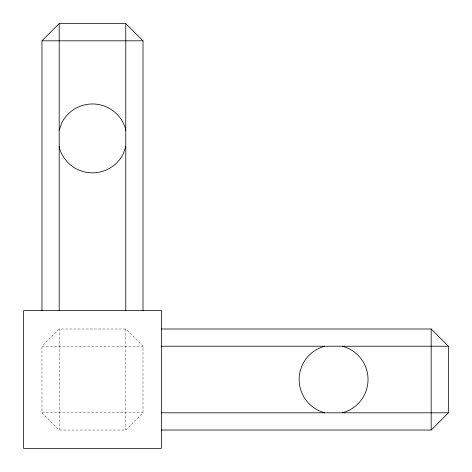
<?xml version="1.0" encoding="UTF-8"?>
<svg xmlns="http://www.w3.org/2000/svg" width="472" height="472" viewBox="0 0 472 472"><rect width="100%" height="100%" fill="white"/><g stroke="black" fill="none" stroke-linecap="round" stroke-linejoin="round"><path stroke-width="0.35" stroke-dasharray="2.36 1.77" d="M59.189 328.996L41.973 346.218L41.973 412.811L59.189 430.027L125.782 430.027L143.004 412.811L143.004 346.218L125.782 328.996L59.189 328.996L59.189 430.027M41.973 346.241L143.004 346.218M41.973 412.782L143.004 412.811M125.782 328.996L125.782 430.027"/><path stroke-width="0.71" d="M59.189 130.207L61.673 123.015A34.444 34.444 0 0 1 125.157 127.511L125.782 130.726M125.782 146.615L123.298 153.807A34.444 34.444 0 0 1 59.814 149.311L59.189 146.096M41.973 310.629L41.973 40.822L59.189 23.6L125.782 23.6L143.004 40.822L143.004 310.629M161.371 430.027L431.178 430.027L448.4 412.811L448.4 346.218L431.178 328.996L161.371 328.996M41.973 40.822L143.004 40.822M161.371 346.218L448.4 346.218M161.371 412.811L448.4 412.811M431.178 328.996L431.178 430.027M125.782 23.6L125.782 310.629M59.189 23.6L59.189 310.629M342.501 346.241A34.444 34.444 0 0 1 342.501 412.782M324.677 412.782A34.444 34.444 0 0 1 324.677 346.241M161.371 310.629L23.6 310.629L23.6 448.4L161.371 448.4L161.371 310.629"/></g></svg>
